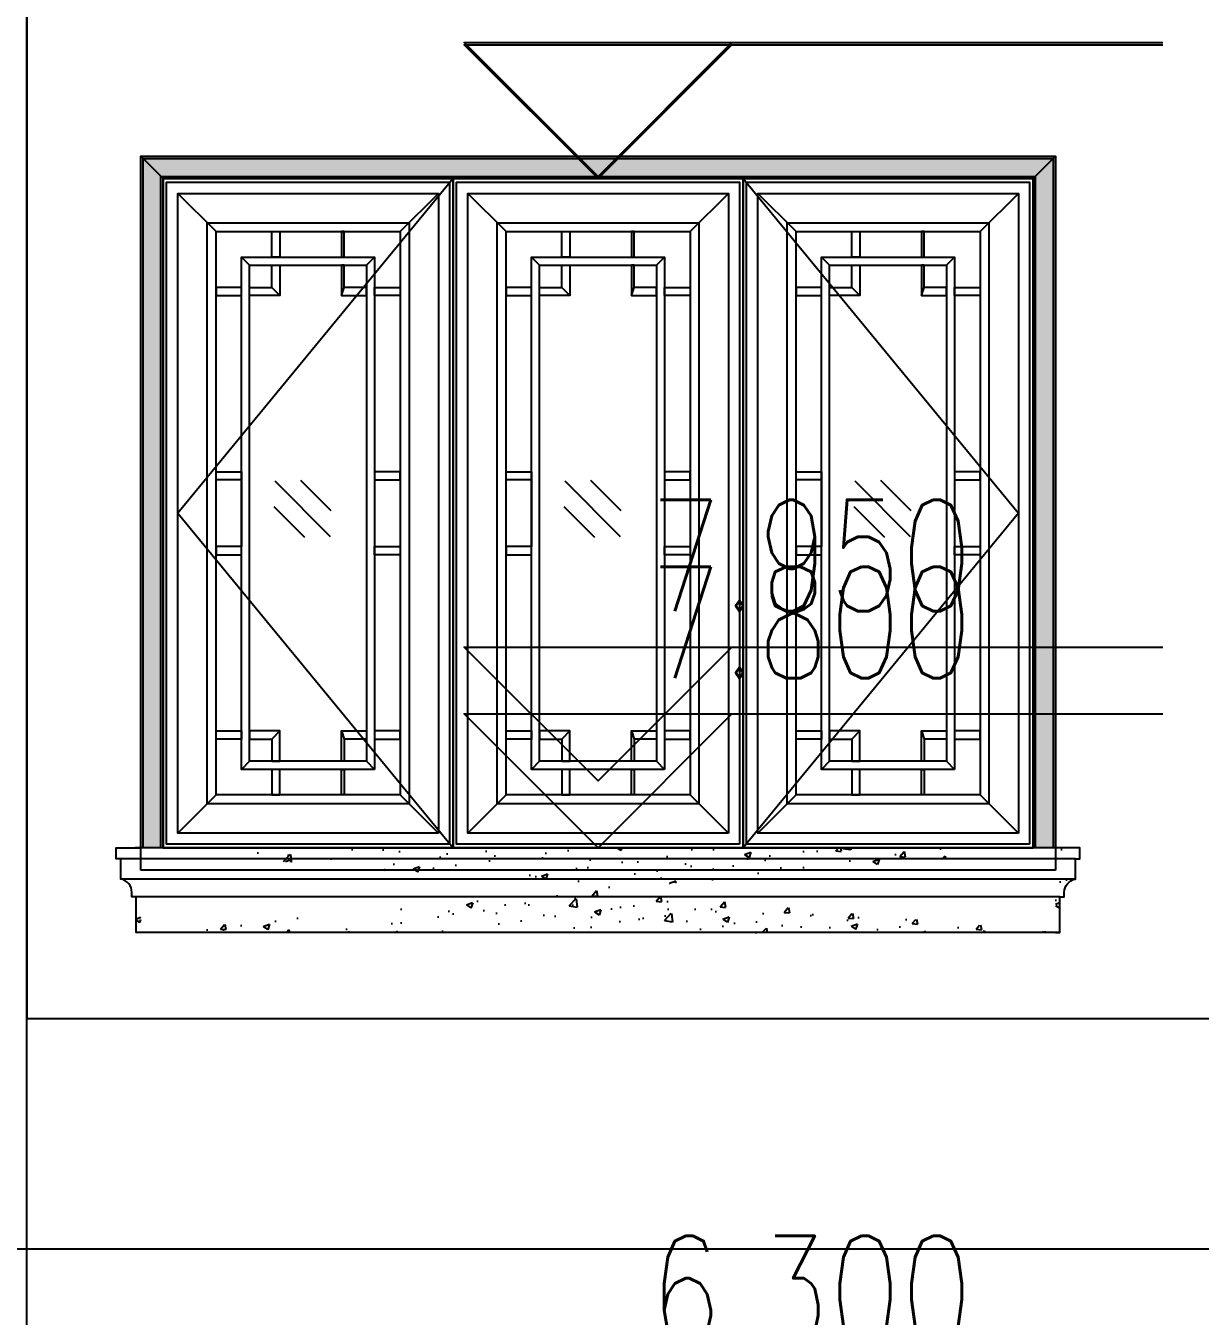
# Model space of a CAD drawing. Extents: x 296441 to 853063, y 459050 to 1117990.
# Drawn here: x 630216 to 632848, y 1060355 to 1063247 of the extents above; entities that cross this region are included whole.
import ezdxf
from ezdxf.xclip import XClip

# ---------------------------------------------------------------- set-up
doc = ezdxf.new("R2010")
doc.units = 0
doc.header["$LTSCALE"] = 1000
doc.header["$XCLIPFRAME"] = 0
for name, pattern in [('CENTER-1', [10, 6.25, -1.25, 1.25, -1.25]), ('CENTER2', [28.574999999999996, 19.05, -3.174999999999999, 3.174999999999999, -3.174999999999999]), ('E2-E3-ELEV-S$0$HIDDEN2', [4.762499999999999, 3.175, -1.5875])]:
    doc.linetypes.add(name, pattern=pattern)
for name, color, linetype in [('95', 95, 'Continuous'), ('E1-SECT-6.000-16-24$0$A-ELEV-HEVY', 2, 'Continuous'), ('E1-TEXT-S$0$A-ANNO-LEVL', 3, 'Continuous'), ('E1-TEXT-S$0$A-ANNO-LEVL-TEXT', 255, 'Continuous'), ('E2-E3-ELEV-S$0$$0$A-ELEV-HEVY', 2, 'Continuous'), ('E2-E3-ELEV-S$0$A-ELEV-HDDN', 161, 'E2-E3-ELEV-S$0$HIDDEN2'), ('E2-E3-ELEV-S$0$A-ELEV-HEVY', 2, 'Continuous'), ('E2-E3-ELEV-S$0$A-ELEV-MEDM', 4, 'Continuous'), ('E2-E3-ELEV-S$0$A-ELEV-XTHIN', 5, 'Continuous'), ('E2-E3-ELEV-S$0$G-XREF', 2, 'Continuous'), ('E2-E3-TEXT-S$0$A-ANNO-LEVL', 3, 'Continuous'), ('E2-E3-TEXT-S$0$A-ANNO-LEVL-TEXT', 255, 'Continuous'), ('G-GRID', 8, 'CENTER2'), ('G-XREF', 2, 'Continuous'), ('H1-ELEV-N$0$LPM310295$0$A-ELEV-HEVY', 2, 'Continuous'), ('H1-ELEV-N$0$LPM310295$0$A-ELEV-MEDM', 4, 'Continuous'), ('H1-ELEV-N$0$LPM310295$0$A-ELEV-THIN', 145, 'Continuous'), ('ZT1_通用--填充---PM、LM、DY、JD', 8, 'Continuous'), ('主框线', 4, 'Continuous'), ('分格线', 55, 'Continuous'), ('副框内口线', 6, 'Continuous'), ('花格栅', 6, 'Continuous'), ('铝合金花格条', 5, 'Continuous')]:
    doc.layers.add(name, color=color, linetype=linetype)
doc.layers.add('E2-E3-TEXT-S$0$A-ANNO-NPLT', color=215, linetype='Continuous', plot=False)
doc.styles.add('E1-TEXT-S$0$GOA_01_thin_0.75', font='romans.shx', dxfattribs={"width": 0.75, "bigfont": 'hzdx.shx'})
doc.styles.add('E2-E3-TEXT-S$0$GOA_01_thin_0.75', font='romans.shx', dxfattribs={"width": 0.75, "bigfont": 'hzdx.shx'})

# ---------------------------------------------------------------- blocks, each defined once
blk = doc.blocks.new('*U1415')
at = {"layer": 'ZT1_通用--填充---PM、LM、DY、JD', "ltscale": 1000}
h = blk.add_hatch(dxfattribs=at)
h.set_pattern_fill('混凝土', color=256, scale=10)
h.set_pattern_definition([(49.99999999999999, (1249.999998137448, -1549.999999993922), (71.72601826007535, -6.275213498259511), [7.5, -82.5]), (355, (1249.999998137448, -1549.999999993922), (-13.8751333613, 75.21921337000119), [6, -66]), (100.4514, (1255.977166137446, -1550.522933993915), (57.85093817140216, 68.94395420609536), [6.374019000000001, -70.1142112]), (46.18420000000002, (1249.999998137448, -1529.999999993922), (106.7241048625644, -16.55190143290181), [11.24999999999999, -123.7499999999999]), (96.6356, (1258.893672637444, -1531.379330693923), (93.46627055487033, 97.41178709004417), [9.561028799999999, -105.1713]), (351.1842, (1249.999998137448, -1529.999999993922), (93.46619451336272, 97.41186009253246), [9, -99]), (21, (1259.999998137448, -1534.999999993922), (59.69070521184616, -40.26188906653388), [7.5, -82.5]), (326.0000000000001, (1259.999998137448, -1534.999999993922), (24.33153319215817, 72.5150045046853), [6, -66]), (71.4514, (1264.974221437448, -1538.355160593918), (84.02226285814899, 32.25304967099524), [6.374019000000001, -70.1142112]), (37.50000000000001, (1249.999998137448, -1549.999999993922), (1.215985531729067, 33.28938538313115), [0, -65.19999999999999, 0, -67, 0, -66.25]), (7.499999999999999, (1249.999998137448, -1549.999999993922), (26.30695374421486, 39.44117118823603), [0, -38.2, 0, -63.7, 0, -25.25]), (327.5, (1227.699998137445, -1549.999999993922), (53.3822436172409, -2.255487173437976), [0, -25, 0, -78, 0, -103.5]), (317.5, (1217.699998137445, -1549.999999993922), (58.31861693423862, 10.01049823323177), [0, -32.5, 0, -51.8, 0, -73.5])])
h.paths.add_polyline_path([(-49.99999999990687, -1549.999999992649), (-50, 50), (1999.999998137821, 49.99999999872719), (1999.999998137681, -1549.999999993922), (1624.999998136982, -1549.999999993689)])
edge = h.paths.add_edge_path(flags=16)
edge.add_line((1949.999998137681, -1499.999999993922), (1624.999998136982, -1499.999999993689))
edge.add_line((1624.999998136982, -1499.999999993689), (-3.724380803760141e-10, -1499.999999993115))
edge.add_line((-3.725304509316629e-10, -1499.999998126628), (0, 0))
edge.add_line((0, 0), (1949.999998137821, -1.272809413421783e-09))
edge.add_line((1949.999998137821, -1.272809413421783e-09), (1949.999998138845, -1499.999998127784))
at = {"layer": 'H1-ELEV-N$0$LPM310295$0$A-ELEV-HEVY', "extrusion": (0, 0, -1)}
blk.add_lwpolyline([(-1949.999998137681, -1499.999998127901), (-1949.999998137681, -1499.999999993922), (-1624.999998136982, -1499.999999993689), (3.725304509316629e-10, -1499.999999993115), (3.725304509316629e-10, -1499.999998126628), (0, 0), (-1949.999998137821, -1.272809413421783e-09), (-1949.999998138845, -1499.999998127784)], dxfattribs=at)
at = {"layer": 'H1-ELEV-N$0$LPM310295$0$A-ELEV-MEDM', "extrusion": (0, 0, -1)}
blk.add_lwpolyline([(49.99999999990687, -1549.999999992649), (50, 50), (-1999.999998137821, 49.99999999872719), (-1999.999998137681, -1549.999999993922), (-1624.999998136982, -1549.999999993689), (50.00000000037253, -1549.999999993115)], dxfattribs=at)
at = {"layer": 'H1-ELEV-N$0$LPM310295$0$A-ELEV-THIN', "extrusion": (0, 0, -1)}
for points in [[(44.99999999990687, -1544.99999980605), (45, 45), (-1994.999998137821, 44.99999999872719), (-1994.999998137681, -1544.999999807323), (-1994.999998137681, -1544.999999993922), (-1624.999998136982, -1544.999999993689), (45.00000000037253, -1544.999999993115), (45.00000000037253, -1544.999999806515)], [(4.999999999906869, -1504.999998313227), (5, 5), (-1954.999998137821, 4.999999998727191), (-1954.999998137681, -1504.9999983145), (-1954.999998137681, -1504.999999993922), (-1624.999998136982, -1504.999999993689), (5.00000000037253, -1504.999999993115), (5.00000000037253, -1504.999998313693)]]:
    blk.add_lwpolyline(points, dxfattribs=at)
at = {"layer": '分格线', "ltscale": 1000}
for points in [[(-4.656612873077393e-10, -1.86555553227663e-06), (-50, 50)], [(1949.999998137821, -1.866711926368225e-06), (2000.00000000326, 49.99999999872719)], [(-8.381917382394022e-10, -1499.999998127559), (-50.00000000037253, -1549.999999993115)], [(1949.999998138147, -1499.999998128366), (1999.999998137681, -1549.999999993922)]]:
    blk.add_lwpolyline(points, dxfattribs=at)
blk = doc.blocks.new('E2-E3-ELEV-S$0$cfdhf')
at = {"layer": 'E2-E3-ELEV-S$0$$0$A-ELEV-HEVY'}
blk.add_lwpolyline([(-1.164153218269348e-10, -190.000317406375), (9.999999999883585, -190.000317406375), (9.999999999883585, -110.000317406375), (19.99999999988358, -110.000317406375), (19.99999999988358, -100.000317406375, -0.3620499351813308), (44.99999999988358, -70.00031740637496), (44.99999999988358, -25.00031740637496), (54.99999999988358, -25.00031740637496), (54.99999999988358, -0.0003174063749611378), (0, 0.006060618790797889)], format="xyb", dxfattribs=at)
blk = doc.blocks.new('*U1496')
at = {"layer": 'ZT1_通用--填充---PM、LM、DY、JD', "ltscale": 5000}
h = blk.add_hatch(dxfattribs=at)
h.set_pattern_fill('混凝土', color=256, scale=20)
h.set_pattern_definition([(49.99999999999999, (-55.00000000843193, -190.0066954315407), (143.4520365201507, -12.55042699651902), [15, -165]), (355, (-55.00000000843193, -190.0066954315407), (-27.7502667226, 150.4384267400024), [12, -132]), (100.4514, (-43.04566400843193, -191.0525634315407), (115.7018763428043, 137.8879084121907), [12.748038, -140.2284224]), (46.18420000000002, (-55.00000000843193, -150.0066954315407), (213.4482097251289, -33.10380286580362), [22.49999999999999, -247.4999999999999]), (96.6356, (-37.21265100843193, -152.7653568315407), (186.9325411097407, 194.8235741800883), [19.1220576, -210.3426]), (351.1842, (-55.00000000843193, -150.0066954315407), (186.9323890267254, 194.8237201850649), [18, -198]), (21, (-35.00000000843193, -160.0066954315407), (119.3814104236923, -80.52377813306776), [15, -165]), (326.0000000000001, (-35.00000000843193, -160.0066954315407), (48.66306638431634, 145.0300090093706), [12, -132]), (71.4514, (-25.05155340843192, -166.7170166315407), (168.044525716298, 64.50609934199048), [12.748038, -140.2284224]), (37.50000000000001, (-55.00000000843193, -190.0066954315407), (2.431971063458134, 66.5787707662623), [0, -130.4, 0, -134, 0, -132.5]), (7.499999999999999, (-55.00000000843193, -190.0066954315407), (52.61390748842972, 78.88234237647205), [0, -76.39999999999999, 0, -127.4, 0, -50.5]), (327.5, (-99.60000000843192, -190.0066954315407), (106.7644872344818, -4.510974346875951), [0, -50, 0, -156, 0, -207]), (317.5, (-119.6000000084319, -190.0066954315407), (116.6372338684772, 20.02099646646354), [0, -65, 0, -103.6, 0, -147])])
edge = h.paths.add_edge_path()
edge.add_line((1.164153218269348e-10, -190.0063780251658), (-9.999999999883585, -190.0063780251658))
edge.add_line((-9.999999999883585, -190.0063780251658), (-9.999999999883585, -110.0063780251658))
edge.add_line((-9.999999999883585, -110.0063780251658), (-19.99999999988358, -110.0063780251658))
edge.add_line((-19.99999999988358, -110.0063780251658), (-19.99999999988358, -100.0063780251658))
edge.add_arc((-50.49999999988358, -100.0063780251658), 30.5, 0, 79.61114218453038)
edge.add_line((-44.99999999988358, -70.00637802516576), (-44.99999999988358, -25.00637802516576))
edge.add_line((-44.99999999988358, -25.00637802516576), (-54.99999999988358, -25.00637802516576))
edge.add_line((-54.99999999988358, -25.00637802516576), (-54.99999999988358, -0.006378025165759027))
edge.add_line((-54.99999999988358, -0.006378025165759027), (0, 0))
edge = h.paths.add_edge_path()
edge.add_line((2049.999999998786, -190.0063780251658), (2059.999999998786, -190.0063780251658))
edge.add_line((2059.999999998786, -190.0063780251658), (2059.999999998786, -110.0063780251658))
edge.add_line((2059.999999998786, -110.0063780251658), (2069.999999998786, -110.0063780251658))
edge.add_line((2069.999999998786, -110.0063780251658), (2069.999999998786, -100.0063780251658))
edge.add_arc((2100.499999998786, -100.0063780251658), 30.5, 100.38885781546958, 180, ccw=False)
edge.add_line((2094.999999998786, -70.00637802516579), (2094.999999998786, -25.00637802516579))
edge.add_line((2094.999999998786, -25.00637802516578), (2104.999999998786, -25.00637802516578))
edge.add_line((2104.999999998786, -25.00637802516578), (2104.999999998786, -0.006378025165783896))
edge.add_line((2104.999999998786, -0.006378025165784927), (2049.999999998902, -2.590028885807172e-14))
edge = h.paths.add_edge_path()
edge.add_line((2062.488281009087, -0.001593011431421908), (-12.48828103626147, -0.001593011431396008))
edge.add_line((2059.999999998902, -190.0066954315407), (-10, -190.0066954315407))
at = {"layer": 'E2-E3-ELEV-S$0$A-ELEV-HEVY'}
for p, q in [((2062.488281009087, -0.001593011431421908), (-12.48828103626147, -0.001593011431396008)), ((2059.999999998902, -190.0066954315407), (-10, -190.0066954315407))]:
    blk.add_line(p, q, dxfattribs=at)
at = {"layer": 'E2-E3-ELEV-S$0$A-ELEV-XTHIN'}
for p, q in [((2094.999999998902, -25.00669543154075), (-45, -25.00669543154072)), ((2094.998268972916, -70.00669543154075), (-44.99826897401363, -70.00669543154072)), ((2059.999999998902, -110.0066954315407), (-10, -110.0066954315407))]:
    blk.add_line(p, q, dxfattribs=at)
at = {"layer": 'E2-E3-ELEV-S$0$G-XREF'}
blk.add_line((2049.999999998902, -2.590042438334328e-14), (0, 0), dxfattribs=at)
at = {"layer": 'E2-E3-ELEV-S$0$A-ELEV-HEVY', "xscale": -1}
blk.add_blockref('E2-E3-ELEV-S$0$cfdhf', (0, -0.006060618790797889), dxfattribs=at)
at = {"layer": 'E2-E3-ELEV-S$0$A-ELEV-HEVY'}
blk.add_blockref('E2-E3-ELEV-S$0$cfdhf', (2049.999999998902, -0.00606061879082379), dxfattribs=at)
blk = doc.blocks.new('单层玻璃')
at = {"layer": '95'}
for p, q in [((-1.216571543132886, -0.08520069334190339), (0.08520069322548807, 1.216571543191094)), ((-1.183139254106209, -1.183139254106209), (1.183139254106209, 1.183139254106209)), ((-0.08520069322548807, -1.216571543249302), (1.216571543132886, 0.08520069334190339))]:
    blk.add_line(p, q, dxfattribs=at)
blk = doc.blocks.new('20200327103007')
at = {"color": 8}
for p, q in [((118.8000094052404, -118.8000094052404), (33.00000940542668, -33.00000940519385)), ((531.1999905947596, -118.8000094052404), (616.999990595039, -33.00000940519385)), ((118.8000094052404, -1381.19999059476), (33.00000940542668, -1466.999990594806)), ((531.1999905947596, -1381.19999059476), (616.999990595039, -1466.999990594806))]:
    blk.add_line(p, q, dxfattribs=at)
blk.add_lwpolyline([(616.999990595039, -1466.999990594806), (33.00000940542668, -1466.999990594806), (33.00000940542668, -33.00000940519385), (616.999990595039, -33.00000940519385)], close=True)
at = {"color": 2, "ltscale": 250}
blk.add_lwpolyline([(531.1999905947596, -1381.19999059476), (118.8000094052404, -1381.19999059476), (118.8000094052404, -118.8000094052404), (531.1999905947596, -118.8000094052404)], close=True, dxfattribs=at)
at = {"layer": '主框线'}
blk.add_lwpolyline([(642, -1492), (8, -1492), (8, -8), (642, -8)], close=True, dxfattribs=at)
at = {"layer": '副框内口线', "linetype": 'CENTER-1', "ltscale": 40}
blk.add_lwpolyline([(650, -1500), (0, -1500), (0, 0), (650, 0)], close=True, dxfattribs=at)
at = {"layer": '花格栅', "color": 6, "ltscale": 250}
blk.add_lwpolyline([(551.1999905947596, -1401.19999059476), (98.80000940524042, -1401.19999059476), (98.80000940524042, -98.80000940524042), (551.1999905947596, -98.80000940524042)], close=True, dxfattribs=at)
at = {"layer": '铝合金花格条'}
for p, q in [((175.800009411294, -675), (175.8000094103627, -825)), ((474.1999905924313, -675), (474.1999905915, -825))]:
    blk.add_line(p, q, dxfattribs=at)
for points in [[(243.8000094075687, -118.8000094013987), (261.8000094075687, -118.8000094004674), (261.8000094103627, -175.8000094004674), (243.8000094103627, -175.8000094013987)], [(406.1999905942939, -118.8000094013987), (400.1999905942939, -118.8000094004674), (400.1999905915, -175.8000094004674), (406.1999905915, -175.8000094013987)], [(474.1999905915, -1324.19999059476), (175.8000094103627, -1324.19999059476), (175.8000094103627, -175.8000094055897), (474.1999905915, -175.8000094055897)], [(456.1999905915, -1306.19999059476), (193.8000094103627, -1306.19999059476), (193.8000094103627, -193.8000094055897), (456.1999905915, -193.8000094055897)], [(118.8000094061717, -243.8000094027957), (118.8000094052404, -261.8000094027957), (175.8000094052404, -261.8000094055897), (175.8000094061717, -243.8000094055897)], [(531.1999905947596, -243.8000094027957), (531.1999905956909, -261.8000094027957), (474.1999905956909, -261.8000094055897), (474.1999905947596, -243.8000094055897)], [(175.800009411294, -675), (118.800009411294, -675), (118.800009411294, -657), (175.800009411294, -657)], [(474.1999905915, -675), (531.1999905915, -675), (531.1999905915, -657), (474.1999905915, -657)], [(175.800009411294, -825), (118.800009411294, -825), (118.800009411294, -843), (175.800009411294, -843)], [(474.1999905915, -825), (531.1999905915, -825), (531.1999905915, -843), (474.1999905915, -843)], [(118.8000094061717, -1256.199990597088), (118.8000094052404, -1238.199990597088), (175.8000094052404, -1238.199990594294), (175.8000094061717, -1256.199990594294)], [(531.1999905947596, -1256.199990597554), (531.1999905956909, -1238.199990597554), (474.1999905956909, -1238.19999059476), (474.1999905947596, -1256.19999059476)], [(243.8000094075687, -1381.199990598951), (261.8000094075687, -1381.199990599882), (261.8000094103627, -1324.199990599882), (243.8000094103627, -1324.199990598951)], [(406.1999905942939, -1381.199990598951), (400.1999905942939, -1381.199990599882), (400.1999905915, -1324.199990599882), (406.1999905915, -1324.199990598951)]]:
    blk.add_lwpolyline(points, close=True, dxfattribs=at)
for points in [[(193.8000094103627, -193.8000094055897), (175.8000094103627, -175.8000094055897)], [(261.8000094094314, -261.8000094055897), (243.8000094094314, -243.8000094055897), (243.8000094094314, -193.8000094055897), (261.8000094094314, -193.8000094055897), (261.8000094094314, -261.8000094055897), (193.8000094094314, -261.8000094055897), (193.8000094094314, -243.8000094055897), (243.8000094094314, -243.8000094055897)], [(400.1999905924313, -261.8000094055897), (406.1999905924313, -243.8000094055897), (406.1999905924313, -193.8000094055897), (400.1999905924313, -193.8000094055897), (400.1999905924313, -261.8000094055897), (456.1999905924313, -261.8000094055897), (456.1999905924313, -243.8000094055897), (406.1999905924313, -243.8000094055897)], [(456.1999905915, -193.8000094055897), (474.1999905915, -175.8000094055897)], [(261.8000094094314, -1238.19999059476), (243.8000094094314, -1256.19999059476), (243.8000094094314, -1306.19999059476), (261.8000094094314, -1306.19999059476), (261.8000094094314, -1238.19999059476), (193.8000094094314, -1238.19999059476), (193.8000094094314, -1256.19999059476), (243.8000094094314, -1256.19999059476)], [(400.1999905924313, -1238.19999059476), (406.1999905924313, -1256.19999059476), (406.1999905924313, -1306.19999059476), (400.1999905924313, -1306.19999059476), (400.1999905924313, -1238.19999059476), (456.1999905924313, -1238.19999059476), (456.1999905924313, -1256.19999059476), (406.1999905924313, -1256.19999059476)]]:
    blk.add_lwpolyline(points, dxfattribs=at)
at = {"layer": '铝合金花格条', "elevation": -0.06302419923047158}
for points in [[(193.8000094103627, -1306.19999059476), (175.8000094103627, -1324.19999059476)], [(456.1999905915, -1306.19999059476), (474.1999905915, -1324.19999059476)]]:
    blk.add_lwpolyline(points, dxfattribs=at)
at = {"extrusion": (0, 0, -1), "xscale": 52.5, "yscale": 52.5, "zscale": -52.5}
blk.add_blockref('单层玻璃', (-313.1052317788854, -740.4806957957335), dxfattribs=at)
blk = doc.blocks.new('20200327103136')
at = {"ltscale": 1000}
blk.add_lwpolyline([(0, -1500), (1950, -1500), (1950, 0), (0, 0)], close=True, dxfattribs=at)
for points in [[(650, 0), (33.00000940542668, -750), (650, -1500)], [(1300, 0), (1916.999990594573, -750), (1300, -1500)]]:
    blk.add_lwpolyline(points, dxfattribs=at)
for p in [(0, 0), (650, 0), (1300, 0)]:
    blk.add_blockref('20200327103007', p, dxfattribs=at)
blk = doc.blocks.new('E2-E3-ELEV-S')
at = {"layer": 'E2-E3-ELEV-S$0$A-ELEV-HDDN'}
blk.add_lwpolyline([(2825.000000006054, 7750.004977356642), (775.000000002794, 7750.004977356642), (775.000000002794, 9350.00497734989), (2825.000000006054, 9350.00497734989)], close=True, dxfattribs=at)
at = {"layer": 'E2-E3-ELEV-S$0$A-ELEV-MEDM'}
blk.add_lwpolyline([(775.000000002794, 7799.999999993481), (775.000000002794, 9350.00497734989), (2825.000000006054, 9350.00497734989), (2825.000000006054, 7799.999999993481)], dxfattribs=at)
at = {"layer": 'E2-E3-ELEV-S$0$G-XREF'}
blk.add_lwpolyline([(2775.000000006054, 7800.004977356642), (825.000000002794, 7800.004977356642), (825.000000002794, 9300.00497734989), (2775.000000006054, 9300.00497734989)], close=True, dxfattribs=at)
at = {"ltscale": 1000}
blk.add_blockref('20200327103136', (825.000000002794, 9300.00497734989), dxfattribs=at)
at = {"layer": 'E1-SECT-6.000-16-24$0$A-ELEV-HEVY', "ltscale": 5000}
blk.add_blockref('*U1496', (775.0000000029104, 7800.004979222314), dxfattribs=at)
at = {"layer": '分格线', "ltscale": 1000}
ref = blk.add_blockref('*U1415', (825.000000002794, 9300.00497734989), dxfattribs=at)
XClip(ref).set_block_clipping_path([(-50, -1500.0049773569917), (2000.0000000032596, 50)])

msp = doc.modelspace()

# ---------------------------------------------------------------- linework, layer by layer
at = {"layer": 'E1-TEXT-S$0$A-ANNO-LEVL', "elevation": 5.41760581702037}
for points in [[(631798.4799881141, 1063204.77452724), (631498.4799881141, 1062904.77452724), (631198.4799881141, 1063204.77452724), (632764.6097007171, 1063204.77452724)], [(631798.4799881243, 1061854.769549888), (631498.4799881243, 1061554.769549888), (631198.4799881243, 1061854.769549888), (632764.6097007274, 1061854.769549888)]]:
    msp.add_lwpolyline(points, dxfattribs=at)
at = {"layer": 'E2-E3-TEXT-S$0$A-ANNO-LEVL', "elevation": 5.41760581702037}
for points in [[(631798.4799884909, 1063209.774527597), (631498.4799884909, 1062909.774527597), (631198.4799884909, 1063209.774527597), (632764.609701094, 1063209.774527597)], [(631798.4799884758, 1061704.767957229), (631498.4799884758, 1061404.767957229), (631198.4799884758, 1061704.767957229), (632764.6097010789, 1061704.767957229)]]:
    msp.add_lwpolyline(points, dxfattribs=at)
at = {"layer": 'E2-E3-TEXT-S$0$A-ANNO-NPLT', "elevation": 5.41760581702037}
msp.add_lwpolyline([(630217.6980943165, 1066151.526752603), (626167.7052570947, 1066151.526752603), (626167.7052570947, 1063678.792690088), (628342.4976088852, 1063678.792690088), (628342.4976088852, 1056022.06144374), (630217.6980943165, 1056022.06144374), (630217.6980943165, 1066151.526752603)], close=True, dxfattribs=at)
msp.add_lwpolyline([(630217.6980943165, 1061022.18345474), (633513.1581283264, 1061022.18345474), (633513.1581283264, 1066151.526752603), (630217.6980943165, 1066151.526752603), (630217.6980943165, 1061022.18345474)], dxfattribs=at)
at = {"layer": 'G-GRID'}
msp.add_line((674249.8684879229, 1060504.769549305, 5.417606087174588), (592333.0773430098, 1060504.769549305, 5.417605571205094), dxfattribs=at)

# ---------------------------------------------------------------- block references
at = {"layer": 'G-XREF'}
msp.add_blockref('E2-E3-ELEV-S', (629698.4799874937, 1053604.769549311, 5.41760581702037), dxfattribs=at)

# ---------------------------------------------------------------- texts
at = {"layer": 'E1-TEXT-S$0$A-ANNO-LEVL-TEXT', "style": 'E1-TEXT-S$0$GOA_01_thin_0.75', "width": 0.75}
for s, p in [('7.950', (631614.4799874966, 1061934.898772836, 5.41760581702037)), ('6.300', (631614.4799874971, 1060284.903742547, 5.41760581702037))]:
    msp.add_text(s, height=250, dxfattribs=at).set_placement(p)
at = {"layer": 'E2-E3-TEXT-S$0$A-ANNO-LEVL-TEXT', "style": 'E2-E3-TEXT-S$0$GOA_01_thin_0.75', "width": 0.75}
msp.add_text('7.800', height=250, dxfattribs=at).set_placement((631614.479987497, 1061784.897180177, 5.41760581702037))

doc.saveas('drawing.dxf')
